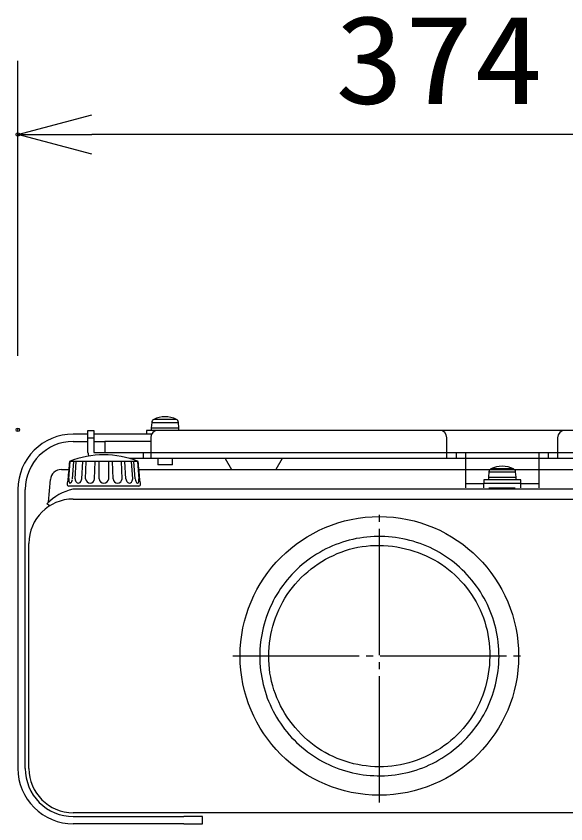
# Model space of a CAD drawing. Units: millimetres, scale not verified. Extents: x -63 to 63, y -57 to 57.
# Drawn here: x -48.01 to -33.1, y -3.02 to 18.86 of the extents above; entities that cross this region are included whole.
import ezdxf
from ezdxf.enums import TextEntityAlignment as Align

# ---------------------------------------------------------------- set-up
doc = ezdxf.new("R2010")
doc.units = ezdxf.units.MM
doc.header["$LTSCALE"] = 0.190236
doc.header["$PDMODE"] = 32
doc.header["$PDSIZE"] = 0.0951
doc.linetypes.add('CHAIN2', pattern=[12, 9, -1, 1, -1])
doc.linetypes.add('LONG_CHAIN', pattern=[21, 18, -1, 1, -1])
for name, color, linetype in [('0-0_KIJUN', 7, 'CHAIN2'), ('0-1_GAIKEI', 1, 'Continuous'), ('0-2_MOJI1', 2, 'Continuous'), ('0-3_WAKU', 7, 'Continuous')]:
    doc.layers.add(name, color=color, linetype=linetype)
doc.styles.add('ＭＳ ゴシック', font='')
doc.styles.get('ＭＳ ゴシック').set_extended_font_data('MS Gothic')

# ---------------------------------------------------------------- blocks, each defined once
blk = doc.blocks.new('_OPEN30')
at = {"layer": '0-3_WAKU'}
blk.add_line((0, 0), (-1, 0), dxfattribs=at)
blk.add_lwpolyline([(-1, 0.26795), (0, 0), (-1, -0.26795)], dxfattribs=at)

msp = doc.modelspace()

# ---------------------------------------------------------------- linework, layer by layer
at = {"layer": '0-0_KIJUN', "linetype": 'LONG_CHAIN'}
for p, q in [((-38.1594, -2.4482), (-38.1594, 5.5018)), ((-42.1344, 1.5268), (-34.1844, 1.5268))]:
    msp.add_line(p, q, dxfattribs=at)
at = {"layer": '0-1_GAIKEI'}
for p, q in [((-43.6634, 7.9363), (-44.2757, 7.9363)), ((-44.3316, 7.8551), (-44.3445, 7.7068)), ((-44.3445, 7.7068), (-43.5945, 7.7068)), ((-44.3445, 7.7068), (-44.3445, 7.6368)), ((-44.3316, 7.8551), (-43.6075, 7.8551)), ((-43.5945, 7.7068), (-43.6075, 7.8551)), ((-43.5945, 7.6368), (-43.5945, 7.7068)), ((-33.1295, 7.6368), (-36.5295, 7.6368)), ((-46.0596, 7.0368), (-46.0596, 7.4368)), ((-45.8995, 7.4368), (-45.8995, 7.0368)), ((-45.5995, 7.3368), (-45.5995, 7.0368)), ((-33.3295, 7.4368), (-33.3295, 7.0368)), ((-44.5595, 7.0368), (-44.5595, 6.8768)), ((-44.3595, 7.0368), (-36.3295, 7.0368)), ((-36.0795, 7.0368), (-36.0795, 6.8768)), ((-33.8295, 6.8768), (-33.8295, 7.0368)), ((-33.5795, 6.8768), (-33.5795, 7.0368)), ((-33.3295, 7.0368), (-18.0493, 7.0368)), ((-33.3295, 7.0368), (-33.3295, 6.8768)), ((-46.5795, 6.3225), (-46.5411, 6.7926)), ((-44.6965, 6.7926), (-46.5622, 6.7926)), ((-46.4791, 6.3225), (-46.4407, 6.7926)), ((-46.4109, 6.3225), (-46.3815, 6.7926)), ((-46.2253, 6.3225), (-46.196, 6.7926)), ((-46.1233, 6.3225), (-46.1074, 6.7926)), ((-45.8809, 6.3225), (-45.8651, 6.7926)), ((-45.7605, 6.3225), (-45.7605, 6.7926)), ((-45.4981, 6.3225), (-45.4982, 6.7926)), ((-45.3778, 6.3225), (-45.3936, 6.7926)), ((-45.1354, 6.3225), (-45.1513, 6.7926)), ((-45.0333, 6.3225), (-45.0626, 6.7926)), ((-44.8478, 6.3225), (-44.8772, 6.7926)), ((-44.7796, 6.3225), (-44.8179, 6.7926)), ((-44.7176, 6.7926), (-44.6792, 6.3225)), ((-44.1695, 6.8768), (-44.1695, 6.7068)), ((-43.7695, 6.7068), (-43.7695, 6.8768)), ((-42.3427, 6.8768), (-42.1695, 6.5768)), ((-40.7963, 6.8768), (-40.9695, 6.5768)), ((-33.8295, 6.8768), (-35.8295, 6.8768)), ((-46.7794, 6.5768), (-46.5812, 6.5768)), ((-44.6774, 6.5768), (-13.8412, 6.5768)), ((-43.7695, 6.7068), (-44.1695, 6.7068)), ((-34.5233, 6.5963), (-35.1356, 6.5963)), ((-35.1915, 6.5151), (-35.2045, 6.3668)), ((-35.2045, 6.3668), (-34.4545, 6.3668)), ((-35.2045, 6.3668), (-35.2045, 6.2968)), ((-35.1915, 6.5151), (-34.4674, 6.5151)), ((-34.4545, 6.3668), (-34.4674, 6.5151)), ((-34.4545, 6.2968), (-34.4545, 6.3668)), ((-47.132, 5.6895), (-47.0783, 6.3029)), ((-35.8295, 6.1968), (-35.3368, 6.1968)), ((-34.3221, 6.1968), (-35.3368, 6.1968)), ((-35.3368, 6.1968), (-35.3368, 6.0768)), ((-34.3295, 6.2968), (-35.3295, 6.2968)), ((-35.3295, 6.2968), (-35.3295, 6.1968)), ((-34.3295, 6.1968), (-34.3295, 6.2968)), ((-34.3221, 6.1968), (-33.8295, 6.1968)), ((-34.3221, 6.0768), (-34.3221, 6.1968)), ((-44.6839, 6.1268), (-46.5748, 6.1268)), ((-12.0503, 6.0426), (-46.4686, 6.0426)), ((-35.1948, 6.0768), (-34.4751, 6.0768)), ((-47.0973, 5.5931), (-47.1708, 5.6513))]:
    msp.add_line(p, q, dxfattribs=at)
at = {"layer": '0-1_GAIKEI', "color": 7}
for p, q in [((-46.0596, 7.5368), (-46.4594, 7.5368)), ((-46.0596, 7.6368), (-45.8995, 7.6368)), ((-46.0596, 7.4368), (-46.0596, 7.6368)), ((-45.8995, 7.6368), (-45.8995, 7.4368)), ((-44.3281, 7.5368), (-45.8995, 7.5368)), ((-44.1595, 7.6368), (-44.4695, 7.6368)), ((-44.4695, 7.6368), (-44.4695, 7.5368)), ((-36.5295, 7.6368), (-44.1595, 7.6368)), ((-18.2493, 7.6368), (-33.1295, 7.6368)), ((-46.4594, 7.3368), (-46.0596, 7.3368)), ((-46.0596, 7.4368), (-45.8995, 7.4368)), ((-45.8995, 7.3368), (-45.5995, 7.3368)), ((-44.3595, 7.3368), (-45.5995, 7.3368)), ((-47.9594, 6.0368), (-47.9594, -1.5232)), ((-47.7594, -1.5232), (-47.7594, 6.0368)), ((-46.4595, 5.7768), (-12.0594, 5.7768)), ((-47.6595, -1.5232), (-47.6595, 4.5768)), ((-12.0594, -2.7232), (-46.4595, -2.7232)), ((-46.4594, -2.8232), (-43.4594, -2.8232)), ((-42.9594, -2.8232), (-43.4594, -2.8232)), ((-43.4594, -3.0232), (-46.4594, -3.0232))]:
    msp.add_line(p, q, dxfattribs=at)
at = {"layer": '0-1_GAIKEI'}
for points in [[(-44.3595, 7.4368), (-44.3595, 7.0368), (-44.3595, 6.8768)], [(-36.3295, 6.8768), (-36.3295, 7.0368), (-36.3295, 7.4368)], [(-45.8995, 7.0368), (-44.5595, 7.0368), (-44.3595, 7.0368)], [(-36.3295, 7.0368), (-36.0795, 7.0368), (-35.8295, 7.0368), (-33.8295, 7.0368), (-33.5795, 7.0368), (-33.3295, 7.0368)], [(-35.8295, 7.0368), (-35.8295, 6.8768), (-35.8295, 6.1968), (-35.8295, 6.0768)], [(-35.8295, 6.8768), (-36.0795, 6.8768), (-36.3295, 6.8768), (-44.3595, 6.8768), (-44.5595, 6.8768), (-44.9382, 6.8768)], [(-33.8295, 6.0768), (-33.8295, 6.1968), (-33.8295, 6.8768)], [(-33.3295, 6.8768), (-33.5795, 6.8768), (-33.8295, 6.8768)], [(-13.5806, 6.8768), (-14.0493, 6.8768), (-14.2493, 6.8768), (-17.5493, 6.8768), (-18.0493, 6.8768), (-33.3295, 6.8768)], [(-38.0101, 4.7621), (-38.1075, 4.7653), (-38.205, 4.7654), (-38.3024, 4.7625), (-38.3996, 4.7566), (-38.4965, 4.7479), (-38.5931, 4.7362), (-38.6893, 4.7217), (-38.785, 4.7043), (-38.8801, 4.6841), (-38.9745, 4.6611), (-39.068, 4.6353), (-39.1608, 4.6068), (-39.2526, 4.5756), (-39.3433, 4.5417), (-39.4329, 4.5051), (-39.5213, 4.4659), (-39.6084, 4.4241), (-39.6941, 4.3797), (-39.7785, 4.3328), (-39.8614, 4.2833), (-39.9427, 4.2314), (-40.0226, 4.1771), (-40.1008, 4.1204), (-40.1773, 4.0614), (-40.2521, 4), (-40.325, 3.9364), (-40.3962, 3.8706), (-40.4653, 3.8027), (-40.5325, 3.7327), (-40.5976, 3.6608), (-40.6605, 3.5869), (-40.7213, 3.511), (-40.7798, 3.4334), (-40.836, 3.354), (-40.8898, 3.2729), (-40.9411, 3.1902), (-40.9899, 3.1058), (-41.0361, 3.02), (-41.0796, 2.9327)], [(-35.1183, 2.6499), (-35.1535, 2.7406), (-35.1914, 2.8303), (-35.2321, 2.9187), (-35.2755, 3.0059), (-35.3216, 3.0918), (-35.3702, 3.1763), (-35.4214, 3.2593), (-35.4751, 3.3408), (-35.5312, 3.4206), (-35.5896, 3.4987), (-35.6503, 3.5751), (-35.7131, 3.6496), (-35.7781, 3.7222), (-35.8451, 3.7928), (-35.9141, 3.8613), (-35.985, 3.9276), (-36.0578, 3.9918), (-36.1323, 4.0536), (-36.2086, 4.1131), (-36.2864, 4.1701), (-36.3659, 4.2246), (-36.447, 4.2767), (-36.5297, 4.3263), (-36.6141, 4.3734), (-36.7, 4.4181), (-36.7873, 4.4602), (-36.876, 4.4998), (-36.9659, 4.5367), (-37.057, 4.5711), (-37.1491, 4.6028), (-37.2422, 4.6317), (-37.3362, 4.658), (-37.4309, 4.6814), (-37.5263, 4.7021), (-37.6223, 4.7199), (-37.7187, 4.7349), (-37.8156, 4.7469), (-37.9127, 4.756), (-38.0101, 4.7621)], [(-41.1609, 1.5253), (-41.1585, 1.6414), (-41.1515, 1.7578), (-41.1399, 1.8741), (-41.1237, 1.9901), (-41.103, 2.1057), (-41.0778, 2.2207), (-41.0482, 2.3348), (-41.0142, 2.4478), (-40.9757, 2.5595), (-40.933, 2.6698), (-40.8859, 2.7784), (-40.8346, 2.8851), (-40.7791, 2.9897), (-40.7194, 3.092), (-40.6556, 3.1918), (-40.5877, 3.2888), (-40.5158, 3.383), (-40.4401, 3.4743), (-40.3607, 3.5624), (-40.278, 3.6474), (-40.1919, 3.7291), (-40.1028, 3.8074), (-40.0108, 3.8822), (-39.9161, 3.9534), (-39.8189, 4.0209), (-39.7192, 4.0846), (-39.6174, 4.1444), (-39.5136, 4.2002), (-39.408, 4.2519), (-39.3007, 4.2993), (-39.192, 4.3424), (-39.082, 4.3811), (-38.9709, 4.4152), (-38.8587, 4.4447), (-38.7454, 4.4695), (-38.6308, 4.4895), (-38.5151, 4.5047), (-38.3983, 4.5151), (-38.2806, 4.5208)], [(-38.2806, 4.5208), (-38.1624, 4.5217), (-38.0438, 4.518), (-37.925, 4.5097), (-37.8064, 4.4969), (-37.688, 4.4796), (-37.5703, 4.4578), (-37.4534, 4.4317), (-37.3375, 4.4013), (-37.2228, 4.3666), (-37.1097, 4.3277), (-36.9983, 4.2847), (-36.889, 4.2376), (-36.7818, 4.1864), (-36.6771, 4.1313), (-36.575, 4.0722), (-36.4759, 4.0092), (-36.38, 3.9425), (-36.2873, 3.872), (-36.1979, 3.7979), (-36.1117, 3.7203), (-36.0286, 3.6392), (-35.9485, 3.555), (-35.8716, 3.4676), (-35.7979, 3.3772), (-35.7276, 3.2839), (-35.6608, 3.1879), (-35.5977, 3.0893), (-35.5383, 2.9882), (-35.4829, 2.8848), (-35.4315, 2.7792), (-35.3844, 2.6715), (-35.3416, 2.5619), (-35.3033, 2.4505), (-35.2697, 2.3374), (-35.2408, 2.2228), (-35.2167, 2.1069), (-35.1973, 1.9899), (-35.1826, 1.8719), (-35.1725, 1.7533)], [(-41.0796, 2.9327), (-41.1206, 2.8441), (-41.1588, 2.7542), (-41.1944, 2.6632), (-41.2272, 2.5712), (-41.2574, 2.4783), (-41.2847, 2.3845), (-41.3093, 2.2901), (-41.331, 2.195), (-41.35, 2.0995), (-41.366, 2.0035), (-41.3792, 1.9072), (-41.3895, 1.8107), (-41.3969, 1.7142), (-41.4013, 1.6176), (-41.4028, 1.5212)], [(-35.9266, -0.8286), (-35.857, -0.7605), (-35.7894, -0.6904), (-35.724, -0.6184), (-35.6607, -0.5446), (-35.5998, -0.469), (-35.5412, -0.3917), (-35.485, -0.3128), (-35.4313, -0.2324), (-35.3801, -0.1504), (-35.3315, -0.067), (-35.2855, 0.0178), (-35.2421, 0.1039), (-35.2013, 0.1913), (-35.1632, 0.2799), (-35.1277, 0.3698), (-35.0948, 0.4607), (-35.0647, 0.5526), (-35.0372, 0.6455), (-35.0125, 0.7392), (-34.9905, 0.8336), (-34.9714, 0.9287), (-34.955, 1.0244), (-34.9415, 1.1205), (-34.9308, 1.217), (-34.923, 1.3138), (-34.9181, 1.4108), (-34.9161, 1.5078), (-34.9171, 1.6049), (-34.921, 1.702), (-34.9278, 1.7989), (-34.9376, 1.8955), (-34.9502, 1.9918), (-34.9657, 2.0877), (-34.9841, 2.1831), (-35.0053, 2.278), (-35.0293, 2.3722), (-35.0562, 2.4656), (-35.0858, 2.5582), (-35.1183, 2.6499)], [(-35.1725, 1.7533), (-35.1671, 1.6341), (-35.1663, 1.5147), (-35.17, 1.3953), (-35.1782, 1.2759), (-35.1909, 1.1569), (-35.208, 1.0385), (-35.2295, 0.9209), (-35.2554, 0.8043), (-35.2855, 0.6889), (-35.32, 0.5749), (-35.3586, 0.4625), (-35.4015, 0.352), (-35.4485, 0.2435), (-35.4996, 0.1373), (-35.5548, 0.0336), (-35.6141, -0.0675), (-35.6773, -0.1657), (-35.7443, -0.261), (-35.8152, -0.3534), (-35.8897, -0.4428), (-35.9678, -0.5291), (-36.0494, -0.6122), (-36.1344, -0.6921), (-36.2227, -0.7686), (-36.3141, -0.8418), (-36.4086, -0.9115), (-36.5059, -0.9776), (-36.6057, -1.0401), (-36.708, -1.0988), (-36.8124, -1.1536), (-36.9189, -1.2045), (-37.0271, -1.2514), (-37.137, -1.2941), (-37.2482, -1.3325), (-37.3607, -1.3666), (-37.4741, -1.3963), (-37.5884, -1.4215), (-37.7032, -1.442), (-37.8185, -1.4578)], [(-41.4028, 1.5212), (-41.4013, 1.4247), (-41.3969, 1.3283), (-41.3897, 1.2319), (-41.3796, 1.1356), (-41.3666, 1.0397), (-41.3508, 0.9442), (-41.3322, 0.8492), (-41.3108, 0.7549), (-41.2866, 0.6614), (-41.2597, 0.5687), (-41.2299, 0.4771), (-41.1975, 0.3863), (-41.1623, 0.2966), (-41.1244, 0.2078), (-41.0837, 0.12), (-41.0405, 0.0334), (-40.9946, -0.0519), (-40.9463, -0.136), (-40.8954, -0.2186), (-40.842, -0.2998), (-40.7863, -0.3794), (-40.7282, -0.4574), (-40.6678, -0.5336), (-40.6052, -0.608), (-40.5403, -0.6805), (-40.4733, -0.751), (-40.4042, -0.8194), (-40.333, -0.8857), (-40.2598, -0.9497), (-40.1847, -1.0115), (-40.1078, -1.071), (-40.0292, -1.1281), (-39.9489, -1.1829), (-39.867, -1.2352), (-39.7837, -1.2851), (-39.699, -1.3324), (-39.613, -1.3773), (-39.5257, -1.4195), (-39.4373, -1.4591)], [(-41.1254, 1.0622), (-41.141, 1.1775), (-41.152, 1.2933), (-41.1587, 1.4092), (-41.1609, 1.5253)], [(-37.8185, -1.4578), (-37.934, -1.4689), (-38.0499, -1.4753), (-38.166, -1.4771), (-38.2823, -1.4743), (-38.3987, -1.467), (-38.515, -1.4552), (-38.6309, -1.4389), (-38.7464, -1.4181), (-38.861, -1.3929), (-38.9748, -1.3633), (-39.0874, -1.3293), (-39.1987, -1.2909), (-39.3086, -1.2482), (-39.4166, -1.2011), (-39.5228, -1.1497), (-39.6269, -1.094), (-39.7287, -1.0341), (-39.828, -0.9699), (-39.9246, -0.9017), (-40.0186, -0.8295), (-40.1097, -0.7537), (-40.1978, -0.6742), (-40.2828, -0.5913), (-40.3646, -0.5053), (-40.443, -0.4161), (-40.518, -0.324), (-40.5895, -0.2292), (-40.6572, -0.1318), (-40.7211, -0.032), (-40.7811, 0.0701), (-40.837, 0.1742), (-40.8887, 0.2803), (-40.9361, 0.3881), (-40.9791, 0.4974), (-41.0176, 0.6082), (-41.0514, 0.7203), (-41.0806, 0.8334), (-41.1053, 0.9474), (-41.1254, 1.0622)], [(-39.4373, -1.4591), (-39.3478, -1.496), (-39.2574, -1.5302), (-39.1661, -1.5616), (-39.074, -1.5903), (-38.981, -1.6161), (-38.8874, -1.6392), (-38.793, -1.6594), (-38.6981, -1.6768), (-38.6026, -1.6912), (-38.5065, -1.7029), (-38.4101, -1.7116), (-38.3133, -1.7175), (-38.2164, -1.7205), (-38.1194, -1.7206), (-38.0223, -1.7179), (-37.9254, -1.7123), (-37.8287, -1.704), (-37.7322, -1.6927), (-37.6362, -1.6787), (-37.5407, -1.6618), (-37.4458, -1.6421), (-37.3517, -1.6195), (-37.2583, -1.5942), (-37.1658, -1.5661), (-37.0742, -1.5352), (-36.9837, -1.5016), (-36.8942, -1.4653), (-36.8058, -1.4262), (-36.7186, -1.3845), (-36.6326, -1.3402), (-36.548, -1.2932), (-36.4647, -1.2435), (-36.3829, -1.1914), (-36.3026, -1.1367), (-36.2239, -1.0796), (-36.1469, -1.0202), (-36.0716, -0.9585), (-35.9981, -0.8946), (-35.9266, -0.8286)]]:
    msp.add_lwpolyline(points, dxfattribs=at)
at = {"layer": '0-1_GAIKEI', "color": 7}
msp.add_lwpolyline([(-43.4594, -3.0232), (-42.9594, -3.0232), (-42.9594, -2.8232)], dxfattribs=at)
msp.add_circle((-38.1594, 1.5268), 3.775, dxfattribs=at)
at = {"layer": '0-1_GAIKEI'}
for centre, radius, start, end in [((-44.232, 7.8464), 0.1, 115.93454, 174.99999), ((-43.9695, 7.3068), 0.7, 89.99998, 115.93454), ((-43.9695, 7.3068), 0.7, 64.06543, 89.99998), ((-43.7071, 7.8464), 0.1, 5, 64.06543), ((-36.5295, 7.4368), 0.2, 0, 89.99998), ((-33.1295, 7.4368), 0.2, 89.99998, 179.99996), ((-45.8995, 7.0368), 0.16, 179.99996, 215.23893), ((15632.1255, -1376.8293), 15739.6207, 174.95679, 174.95851), ((-45.6293, 4.5188), 2.458, 67.69633, 112.30367), ((-15723.3842, -1376.8293), 15739.6207, 5.04149, 5.04321), ((-46.7794, 6.2768), 0.3, 90, 175.00001), ((-35.0919, 6.5064), 0.1, 115.93454, 174.99999), ((-34.8295, 5.9668), 0.7, 89.99998, 115.93454), ((-34.8295, 5.9668), 0.7, 64.06543, 89.99998), ((-34.5671, 6.5064), 0.1, 5, 64.06543), ((-46.573, 6.1784), 0.0516, 176.91493, 268.06171), ((-40.4282, 5.3379), 6.2534, 170.94146, 172.25071), ((-46.2792, 6.323), 0.1316, 180.21895, 223.37984), ((-46.3235, 6.2711), 0.0642, 216.85432, 318.3341), ((-46.3747, 6.3418), 0.1506, 311.19412, 352.66175), ((-46.0021, 6.3283), 0.1213, 182.76818, 357.24552), ((-45.6293, 6.3392), 0.1323, 187.25335, 352.73399), ((-45.2566, 6.3283), 0.1213, 182.75448, 357.23182), ((-44.8839, 6.3418), 0.1506, 187.33825, 228.80588), ((-44.9352, 6.2711), 0.0642, 221.6659, 323.14568), ((-44.9794, 6.323), 0.1316, 316.62016, 359.78105), ((-44.6856, 6.1784), 0.0516, 271.93829, 3.08507), ((-50.8304, 5.3379), 6.2534, 7.74929, 9.05854), ((-46.1593, 4.6618), 1.415, 102.62324, 135.62645)]:
    msp.add_arc(centre, radius, start, end, dxfattribs=at)
at = {"layer": '0-1_GAIKEI', "color": 7}
for centre, radius, start, end in [((-46.4594, 6.0368), 1.5, 89.99998, 179.99996), ((-44.1595, 7.4368), 0.2, 89.99998, 179.99996), ((-46.4594, 6.0368), 1.3, 89.99998, 179.99996), ((-46.4595, 4.5768), 1.2, 90, 179.99998), ((-46.4594, -1.5232), 1.5, 179.99996, 270), ((-46.4594, -1.5232), 1.3, 179.99996, 270), ((-46.4595, -1.5232), 1.2, 180, 269.99998)]:
    msp.add_arc(centre, radius, start, end, dxfattribs=at)
at = {"layer": '0-1_GAIKEI'}
for centre, major_axis in [((-46.5292, 6.3225), (-0.0171, -0.1157)), ((-44.7294, 6.3225), (0.0171, -0.1157))]:
    msp.add_ellipse(centre, major_axis=major_axis, ratio=0.425362, start_param=4.6493515, end_param=7.7909442, dxfattribs=at)
at = {"layer": '0-2_MOJI1', "color": 3}
for p, q in [((-47.9594, 9.6532), (-47.9594, 17.6532)), ((-13.1594, 15.6532), (-45.9594, 15.6532))]:
    msp.add_line(p, q, dxfattribs=at)
at = {"layer": '0-3_WAKU'}
for p in [(-47.9594, 15.6532), (-47.9594, 7.6532)]:
    msp.add_point(p, dxfattribs=at)

# ---------------------------------------------------------------- block references
at = {"layer": '0-2_MOJI1', "xscale": 2, "yscale": 2, "rotation": 180}
msp.add_blockref('_OPEN30', (-47.9594, 15.6532), dxfattribs=at)

# ---------------------------------------------------------------- texts
at = {"layer": '0-2_MOJI1', "color": 3, "style": 'ＭＳ ゴシック', "width": 1.15}
msp.add_text('374', height=2.406, dxfattribs=at).set_placement((-39.3669, 15.7628), align=Align.BOTTOM_LEFT)

doc.saveas('drawing.dxf')
